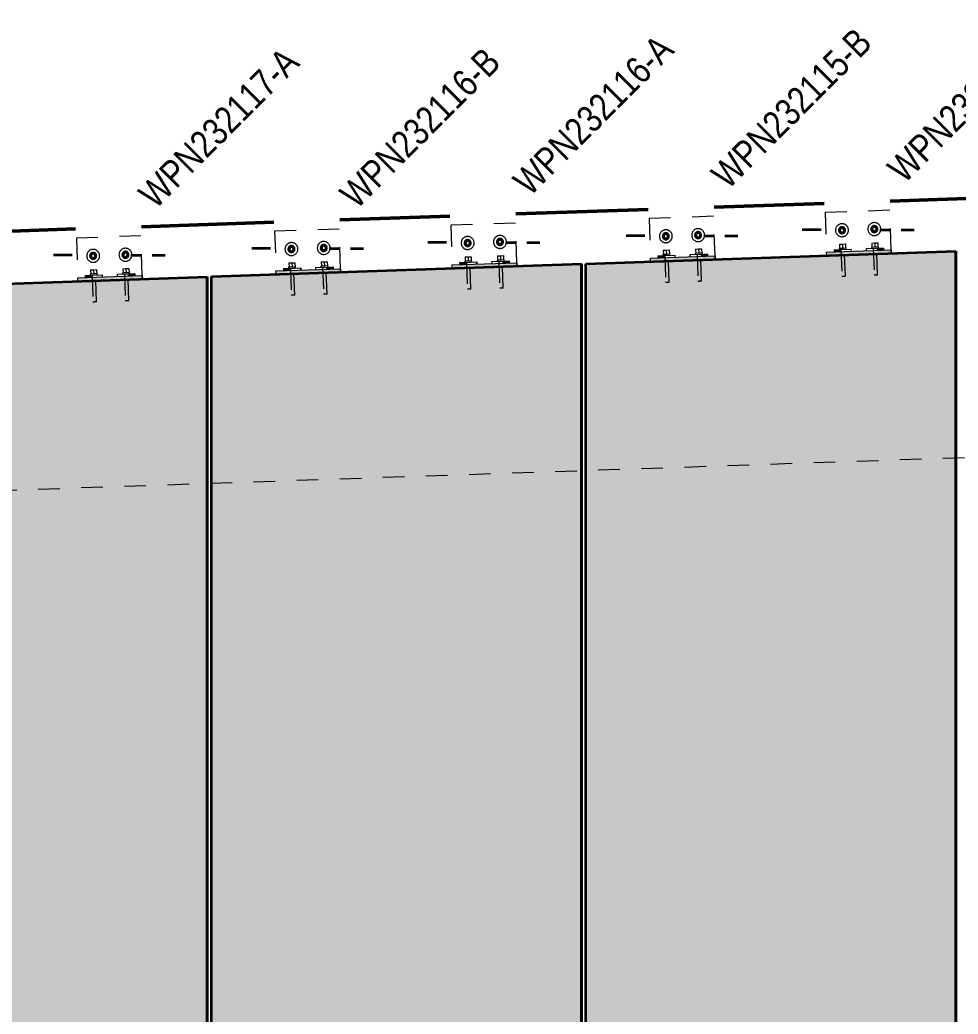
# Model space of a CAD drawing. Header units: metres. Extents: x 0 to 31, y -509 to 23.
# Drawn here: x 23.282 to 27.635, y 17.339 to 21.951 of the extents above; entities that cross this region are included whole.
import ezdxf

# ---------------------------------------------------------------- set-up
doc = ezdxf.new("R2010")
doc.units = ezdxf.units.M
doc.linetypes.add('JacobsDash', pattern=[0.0045, 0.003, -0.0015])
for name, color, linetype, lineweight in [('A-DETL', 7, 'Continuous', 13), ('A-GENM', 7, 'Continuous', 35), ('S-BEAM', 7, 'Continuous', 50), ('S-FNDN', 7, 'Continuous', 50), ('S-FNDN-IDEN', 7, 'Continuous', 18), ('S-FSTN', 7, 'Continuous', 18)]:
    doc.layers.add(name, color=color, linetype=linetype, lineweight=lineweight)
doc.styles.add('Arial Narrow_2', font='ARIALN.TTF', dxfattribs={"height": 0.125})

# ---------------------------------------------------------------- blocks, each defined once
blk = doc.blocks.new('BR08_20_GEN_WPC_PrecastPanel_Wall__4point - BR08_20_GEN_WPC_PrecastPanel_Wall__4point-8424372-DRG-2873191 - ELEVATION - FASCIA PANEL AT ABUTMENT A1')
at = {"layer": 'A-GENM', "true_color": 0xc0c0c0}
blk.add_hatch(color=9, dxfattribs=at).paths.add_polyline_path([(1107.1529, 14.5935), (1108.8698, 14.6504), (1108.8699, 20.819), (1107.1529, 20.7602), (1107.1529, 15.1994)])
at = {"layer": 'A-GENM'}
for p, q in [((1107.1529, 20.7602), (1108.8699, 20.819)), ((1108.8699, 20.819), (1108.8698, 14.6504)), ((1108.87, 20.819), (1108.8699, 20.819)), ((1108.87, 14.6504), (1108.87, 20.819)), ((1107.1529, 14.5935), (1107.1529, 20.7602))]:
    blk.add_line(p, q, dxfattribs=at)
blk = doc.blocks.new('BR08_20_GEN_WPC_PrecastPanel_Wall__4point - BR08_20_GEN_WPC_PrecastPanel_Wall__4point-8424375-DRG-2873191 - ELEVATION - FASCIA PANEL AT ABUTMENT A1')
at = {"layer": 'A-GENM', "true_color": 0xc0c0c0}
blk.add_hatch(color=9, dxfattribs=at).paths.add_polyline_path([(1104.7525, 14.5139), (1107.1325, 14.5932), (1107.1325, 20.7595), (1104.7525, 20.6781), (1104.7525, 15.1994)])
at = {"layer": 'A-GENM'}
for p, q in [((1104.7525, 20.6781), (1107.1325, 20.7595)), ((1107.1325, 14.5932), (1107.1325, 20.7595)), ((1107.1325, 20.7595), (1107.1325, 20.7595)), ((1107.1325, 20.7595), (1107.1325, 14.5932))]:
    blk.add_line(p, q, dxfattribs=at)
blk = doc.blocks.new('BR08_20_GEN_WPC_PrecastPanel_Wall__4point - BR08_20_GEN_WPC_PrecastPanel_Wall__4point-8424373-DRG-2873191 - ELEVATION - FASCIA PANEL AT ABUTMENT A1')
at = {"layer": 'A-GENM', "true_color": 0xc0c0c0}
blk.add_hatch(color=9, dxfattribs=at).paths.add_polyline_path([(1108.8899, 14.6511), (1110.6069, 14.7079), (1110.6069, 20.8784), (1108.8899, 20.8197), (1108.8899, 15.1994)])
at = {"layer": 'A-GENM'}
for p, q in [((1108.8899, 20.8197), (1110.6069, 20.8784)), ((1110.6069, 14.7079), (1110.6069, 20.8784)), ((1110.6069, 20.8784), (1110.6069, 20.8784)), ((1110.6069, 20.8784), (1110.6069, 14.7079)), ((1108.8899, 14.6511), (1108.8899, 20.8197))]:
    blk.add_line(p, q, dxfattribs=at)
blk = doc.blocks.new('30_SFD_XSO_GeometryDataPoint_xyz_CS - 30_SFD_XSO_GeometryDataPoint_xyz_CS-4773378-DRG-2873191 - ELEVATION - FASCIA PANEL AT ABUTMENT A1')
at = {"layer": 'S-FNDN', "lineweight": 35}
for p, q in [((1102.6259, 20.7264), (1102.5391, 20.7264)), ((1102.899, 20.7264), (1102.9494, 20.7264)), ((1102.9976, 20.7264), (1103.0576, 20.7264))]:
    blk.add_line(p, q, dxfattribs=at)
blk = doc.blocks.new('20_BR04_Wall_Panel_Bracket_Connection - 20_BR04_Wall_Panel_Bracket_Connection-V6-DRG-2873191 - ELEVATION - FASCIA PANEL AT ABUTMENT A1')
at = {"layer": 'S-FSTN', "linetype": 'JacobsDash', "lineweight": 9, "true_color": 0xc0c0c0}
for points in [[(1107.6803, 20.7943), (1107.717, 20.7955), (1107.7167, 20.8055), (1107.6913, 20.8047), (1107.686, 20.7989), (1107.6833, 20.7967)], [(1107.4527, 20.7705), (1107.7525, 20.7807), (1107.752, 20.7967), (1107.4521, 20.7865)], [(1107.4871, 20.7877), (1107.5244, 20.7889), (1107.5192, 20.7924), (1107.5117, 20.7985), (1107.4868, 20.7977), (1107.4868, 20.7967)], [(1107.7525, 20.7807), (1107.7526, 20.7807), (1107.752, 20.7967)]]:
    blk.add_hatch(color=9, dxfattribs=at).paths.add_polyline_path(points)
at = {"layer": 'S-FSTN', "linetype": 'JacobsDash', "lineweight": 9}
for p, q in [((1107.7458, 20.9806), (1107.446, 20.9704)), ((1107.446, 20.9704), (1107.4523, 20.7865)), ((1107.7521, 20.7967), (1107.7458, 20.9806)), ((1107.7458, 20.9806), (1107.7459, 20.9806)), ((1107.5239, 20.9181), (1107.5239, 20.9181)), ((1107.5241, 20.8961), (1107.5239, 20.8961)), ((1107.6738, 20.9232), (1107.6738, 20.9232)), ((1107.674, 20.9012), (1107.6738, 20.9012)), ((1107.5239, 20.8801), (1107.5241, 20.8801)), ((1107.5239, 20.8581), (1107.5239, 20.8581)), ((1107.6738, 20.8852), (1107.674, 20.8852)), ((1107.6738, 20.8632), (1107.6738, 20.8632)), ((1107.5122, 20.7985), (1107.5668, 20.8004)), ((1107.5668, 20.8004), (1107.5668, 20.8004)), ((1107.5671, 20.7904), (1107.5668, 20.8004)), ((1107.5668, 20.8004), (1107.5672, 20.7904)), ((1107.6367, 20.8028), (1107.6917, 20.8047)), ((1107.6371, 20.7928), (1107.6367, 20.8028)), ((1107.7167, 20.8055), (1107.7171, 20.7955)), ((1107.752, 20.7967), (1107.7521, 20.7967)), ((1107.7521, 20.7967), (1107.752, 20.7967)), ((1107.7527, 20.7807), (1107.7521, 20.7967))]:
    blk.add_line(p, q, dxfattribs=at)
at = {"layer": 'S-FSTN', "lineweight": 9}
for p, q in [((1107.6917, 20.8047), (1107.7167, 20.8055)), ((1107.7167, 20.8055), (1107.717, 20.7955)), ((1107.4521, 20.7865), (1107.752, 20.7967)), ((1107.4527, 20.7705), (1107.4521, 20.7865)), ((1107.4868, 20.7977), (1107.5121, 20.7985)), ((1107.4868, 20.7977), (1107.4871, 20.7877)), ((1107.752, 20.7967), (1107.7525, 20.7807))]:
    blk.add_line(p, q, dxfattribs=at)
at = {"layer": 'S-FSTN', "linetype": 'JacobsDash', "lineweight": 9}
for centre, major_axis, start_param, end_param in [((1107.5239, 20.8881), (0, 0.03), 0.034206, 3.175799), ((1107.5239, 20.8881), (0, 0.009), 0.034206, 3.175799), ((1107.5239, 20.8881), (0, 0.008), 0.034206, 3.175799), ((1107.5241, 20.8881), (0, 0.008), 0.950683, 1.212124), ((1107.5241, 20.8881), (0, 0.008), 0.307724, 0.514484), ((1107.5239, 20.8881), (0, 0.03), 3.175799, 6.317391), ((1107.5239, 20.8881), (0, 0.009), 3.175799, 6.317391), ((1107.5239, 20.8881), (0, 0.008), 3.175799, 6.317391), ((1107.5241, 20.8881), (0, 0.008), 3.430615, 6.055592), ((1107.6738, 20.8932), (0, 0.03), 0.034206, 3.175799), ((1107.6738, 20.8932), (0, 0.009), 0.034206, 3.175799), ((1107.6738, 20.8932), (0, 0.008), 0.034206, 3.175799), ((1107.674, 20.8932), (0, 0.008), 1.747055, 1.986548), ((1107.674, 20.8932), (0, 0.008), 0.950683, 1.212124), ((1107.674, 20.8932), (0, 0.008), 0.374616, 0.740993), ((1107.6738, 20.8932), (0, 0.03), 3.175799, 6.317391), ((1107.6738, 20.8932), (0, 0.009), 3.175799, 6.317391), ((1107.6738, 20.8932), (0, 0.008), 3.175799, 6.317391), ((1107.674, 20.8932), (0, 0.008), 3.430615, 6.055592), ((1107.5241, 20.8881), (0, 0.008), 1.491628, 1.718377), ((1107.5241, 20.8881), (0, 0.008), 2.229962, 2.550839), ((1107.5241, 20.8881), (0, 0.008), 2.685709, 2.897413), ((1107.674, 20.8932), (0, 0.008), 2.460214, 2.844185)]:
    blk.add_ellipse(centre, major_axis=major_axis, ratio=1, start_param=start_param, end_param=end_param, dxfattribs=at)
blk = doc.blocks.new('20_BR04_Wall_Panel_Bracket_Connection - 20_BR04_Wall_Panel_Bracket_Connection-V7-DRG-2873191 - ELEVATION - FASCIA PANEL AT ABUTMENT A1')
at = {"layer": 'S-FSTN', "linetype": 'JacobsDash', "lineweight": 9, "true_color": 0xc0c0c0}
for points in [[(1108.2702, 20.7985), (1108.57, 20.8087), (1108.5695, 20.8247), (1108.2697, 20.8144)], [(1108.3047, 20.8156), (1108.342, 20.8169), (1108.3367, 20.8204), (1108.3292, 20.8265), (1108.3043, 20.8256), (1108.3046, 20.819)], [(1108.4979, 20.8223), (1108.5345, 20.8235), (1108.5342, 20.8335), (1108.5088, 20.8326), (1108.5035, 20.8269), (1108.4989, 20.8231)], [(1108.57, 20.8087), (1108.5701, 20.8087), (1108.5697, 20.819)]]:
    blk.add_hatch(color=9, dxfattribs=at).paths.add_polyline_path(points)
at = {"layer": 'S-FSTN', "linetype": 'JacobsDash', "lineweight": 9}
for p, q in [((1108.5634, 21.0086), (1108.2635, 20.9983)), ((1108.2635, 20.9983), (1108.2698, 20.8144)), ((1108.5697, 20.8247), (1108.5634, 21.0086)), ((1108.5634, 21.0086), (1108.5634, 21.0086)), ((1108.3414, 20.9461), (1108.3414, 20.9461)), ((1108.4913, 20.9512), (1108.4913, 20.9512)), ((1108.3416, 20.9241), (1108.3414, 20.9241)), ((1108.3414, 20.9081), (1108.3416, 20.9081)), ((1108.4915, 20.9292), (1108.4913, 20.9292)), ((1108.4913, 20.9132), (1108.4915, 20.9132)), ((1108.3414, 20.8861), (1108.3414, 20.8861)), ((1108.4913, 20.8912), (1108.4913, 20.8912)), ((1108.3297, 20.8265), (1108.3843, 20.8284)), ((1108.3843, 20.8284), (1108.3844, 20.8284)), ((1108.3846, 20.8184), (1108.3843, 20.8284)), ((1108.3844, 20.8284), (1108.3847, 20.8184)), ((1108.4542, 20.8308), (1108.5092, 20.8326)), ((1108.4546, 20.8208), (1108.4542, 20.8308)), ((1108.5343, 20.8335), (1108.5346, 20.8235)), ((1108.5695, 20.8247), (1108.5697, 20.8247)), ((1108.5697, 20.8247), (1108.5695, 20.8247)), ((1108.5702, 20.8087), (1108.5697, 20.8247))]:
    blk.add_line(p, q, dxfattribs=at)
at = {"layer": 'S-FSTN', "lineweight": 9}
for p, q in [((1108.2697, 20.8144), (1108.5695, 20.8247)), ((1108.2702, 20.7985), (1108.2697, 20.8144)), ((1108.3043, 20.8256), (1108.3297, 20.8265)), ((1108.3043, 20.8256), (1108.3047, 20.8156)), ((1108.5092, 20.8326), (1108.5342, 20.8335)), ((1108.5342, 20.8335), (1108.5345, 20.8235)), ((1108.5695, 20.8247), (1108.57, 20.8087))]:
    blk.add_line(p, q, dxfattribs=at)
at = {"layer": 'S-FSTN', "linetype": 'JacobsDash', "lineweight": 9}
for centre, major_axis, start_param, end_param in [((1108.3414, 20.9161), (0, 0.03), 0.034206, 3.175799), ((1108.3414, 20.9161), (0, 0.03), 3.175799, 6.317391), ((1108.4913, 20.9212), (0, 0.03), 0.034206, 3.175799), ((1108.4913, 20.9212), (0, 0.03), 3.175799, 6.317391), ((1108.3414, 20.9161), (0, 0.009), 0.034206, 3.175799), ((1108.3414, 20.9161), (0, 0.008), 0.034206, 3.175799), ((1108.3416, 20.9161), (0, 0.008), 1.491628, 1.718377), ((1108.3416, 20.9161), (0, 0.008), 0.950683, 1.212124), ((1108.3416, 20.9161), (0, 0.008), 2.229962, 2.550839), ((1108.3416, 20.9161), (0, 0.008), 0.307724, 0.514484), ((1108.3416, 20.9161), (0, 0.008), 2.685709, 2.897413), ((1108.3414, 20.9161), (0, 0.009), 3.175799, 6.317391), ((1108.3414, 20.9161), (0, 0.008), 3.175799, 6.317391), ((1108.3416, 20.9161), (0, 0.008), 3.430615, 6.055592), ((1108.4913, 20.9212), (0, 0.009), 0.034206, 3.175799), ((1108.4913, 20.9212), (0, 0.008), 0.034206, 3.175799), ((1108.4915, 20.9212), (0, 0.008), 1.747055, 1.986548), ((1108.4915, 20.9212), (0, 0.008), 0.950683, 1.212124), ((1108.4915, 20.9212), (0, 0.008), 0.374616, 0.740993), ((1108.4915, 20.9212), (0, 0.008), 2.460214, 2.844185), ((1108.4913, 20.9212), (0, 0.009), 3.175799, 6.317391), ((1108.4913, 20.9212), (0, 0.008), 3.175799, 6.317391), ((1108.4915, 20.9212), (0, 0.008), 3.430615, 6.055592)]:
    blk.add_ellipse(centre, major_axis=major_axis, ratio=1, start_param=start_param, end_param=end_param, dxfattribs=at)
blk = doc.blocks.new('Anchor Bolt -HAB - HAB H16 x 165-V17-DRG-2873191 - ELEVATION - FASCIA PANEL AT ABUTMENT A1')
at = {"layer": 'S-FSTN', "linetype": 'JacobsDash', "lineweight": 9}
for p, q in [((1107.6604, 20.8086), (1107.6606, 20.8036)), ((1107.6619, 20.8287), (1107.6759, 20.8291)), ((1107.6619, 20.8287), (1107.6626, 20.8087)), ((1107.6765, 20.8092), (1107.6626, 20.8087)), ((1107.6687, 20.8039), (1107.673, 20.6788)), ((1107.6759, 20.8291), (1107.6899, 20.8296)), ((1107.6759, 20.8291), (1107.6765, 20.8092)), ((1107.6905, 20.8096), (1107.6765, 20.8092)), ((1107.689, 20.6794), (1107.6847, 20.8044)), ((1107.6899, 20.8296), (1107.6905, 20.8096)), ((1107.6929, 20.8047), (1107.6927, 20.8097))]:
    blk.add_line(p, q, dxfattribs=at)
for centre, major_axis, start_param, end_param in [((1107.6766, 20.8092), (0.0161, 0.0006), 2.618873, 3.141593), ((1107.6766, 20.8092), (0.0161, 0.0006), 1.571675, 1.781115), ((1107.6766, 20.8092), (0.0161, 0.0006), 1.362236, 1.571675), ((1107.6766, 20.8092), (0.0161, 0.0006), 0.000879, 0.524477), ((1107.681, 20.6791), (0.008, 0.00027), 0.000879, 3.141593)]:
    blk.add_ellipse(centre, major_axis=major_axis, ratio=0.00003, start_param=start_param, end_param=end_param, dxfattribs=at)
blk = doc.blocks.new('Anchor Bolt -HAB - HAB H16 x 85-V18-DRG-2873191 - ELEVATION - FASCIA PANEL AT ABUTMENT A1')
at = {"layer": 'S-FSTN', "linetype": 'JacobsDash', "lineweight": 9}
for p, q in [((1107.6732, 20.9094), (1107.6595, 20.9008)), ((1107.6595, 20.9008), (1107.66, 20.8847)), ((1107.6875, 20.9018), (1107.6732, 20.9094)), ((1107.6738, 20.9094), (1107.6738, 20.9094)), ((1107.688, 20.8856), (1107.6875, 20.9018)), ((1107.66, 20.8847), (1107.6743, 20.8771)), ((1107.6738, 20.8771), (1107.6738, 20.8771)), ((1107.6743, 20.8771), (1107.688, 20.8856))]:
    blk.add_line(p, q, dxfattribs=at)
for start_param, end_param in [(1.091262, 1.605002), (1.605002, 2.118736), (0.043187, 1.072424), (0.808849, 0.819604), (0.540432, 0.557805), (0.296005, 0.308004), (5.270194, 6.312152), (6.041286, 6.055592), (5.793792, 5.813314), (5.531993, 5.547403), (4.746595, 5.264997), (4.228193, 4.746595), (2.137421, 3.168473), (2.3904, 2.401316), (2.6522, 2.669702), (2.901733, 2.913999), (3.181946, 4.222996), (3.437598, 3.452061), (3.679774, 3.699397), (3.94563, 3.961197)]:
    blk.add_ellipse((1107.6738, 20.8932), major_axis=(0, 0.0162), ratio=1, start_param=start_param, end_param=end_param, dxfattribs=at)
blk = doc.blocks.new('Anchor Bolt -HAB - HAB H16 x 85-V19-DRG-2873191 - ELEVATION - FASCIA PANEL AT ABUTMENT A1')
at = {"layer": 'S-FSTN', "linetype": 'JacobsDash', "lineweight": 9}
for p, q in [((1107.5233, 20.9043), (1107.5096, 20.8957)), ((1107.5096, 20.8957), (1107.5101, 20.8796)), ((1107.5375, 20.8967), (1107.5233, 20.9043)), ((1107.5239, 20.9043), (1107.5239, 20.9043)), ((1107.5381, 20.8805), (1107.5375, 20.8967)), ((1107.5101, 20.8796), (1107.5244, 20.872)), ((1107.5239, 20.872), (1107.5239, 20.872)), ((1107.5244, 20.872), (1107.5381, 20.8805))]:
    blk.add_line(p, q, dxfattribs=at)
for start_param, end_param in [(1.092302, 1.605002), (0.043197, 1.072427), (0.80886, 0.819604), (0.540376, 0.557805), (5.270194, 6.31216), (6.041445, 6.055592), (5.793792, 5.813255), (5.531993, 5.547406), (4.746595, 5.270194), (1.605002, 2.117702), (2.137418, 3.168468), (2.3904, 2.401302), (2.6522, 2.669731), (2.901678, 2.913999), (3.181943, 4.222996), (3.437598, 3.452012), (3.679804, 3.699397), (3.945621, 3.961197), (4.2277, 4.746595)]:
    blk.add_ellipse((1107.5239, 20.8881), major_axis=(0, 0.0162), ratio=1, start_param=start_param, end_param=end_param, dxfattribs=at)
blk = doc.blocks.new('Anchor Bolt -HAB - HAB H16 x 85-V20-DRG-2873191 - ELEVATION - FASCIA PANEL AT ABUTMENT A1')
at = {"layer": 'S-FSTN', "linetype": 'JacobsDash', "lineweight": 9}
for p, q in [((1108.3408, 20.9322), (1108.3271, 20.9237)), ((1108.3271, 20.9237), (1108.3277, 20.9075)), ((1108.3277, 20.9075), (1108.3419, 20.8999)), ((1108.3551, 20.9246), (1108.3408, 20.9322)), ((1108.3414, 20.9322), (1108.3414, 20.9322)), ((1108.3414, 20.8999), (1108.3414, 20.8999)), ((1108.3419, 20.8999), (1108.3556, 20.9085)), ((1108.3556, 20.9085), (1108.3551, 20.9246))]:
    blk.add_line(p, q, dxfattribs=at)
for start_param, end_param in [(1.092302, 1.605002), (1.605002, 2.117702), (0.043197, 1.072427), (2.137418, 3.168468), (0.80886, 0.819604), (2.3904, 2.401302), (0.540376, 0.557805), (2.6522, 2.669731), (0.296005, 0.308171), (2.901678, 2.913999), (5.270194, 6.31216), (3.181943, 4.222996), (6.041445, 6.055592), (3.437598, 3.452012), (5.793792, 5.813255), (3.679804, 3.699397), (5.531993, 5.547406), (3.945621, 3.961197), (4.746595, 5.270194), (4.2277, 4.746595)]:
    blk.add_ellipse((1108.3414, 20.9161), major_axis=(0, 0.0162), ratio=1, start_param=start_param, end_param=end_param, dxfattribs=at)
blk = doc.blocks.new('20_BR04_Wall_Panel_Bracket_Connection - 20_BR04_Wall_Panel_Bracket_Connection-V21-DRG-2873191 - ELEVATION - FASCIA PANEL AT ABUTMENT A1')
at = {"layer": 'S-FSTN', "linetype": 'JacobsDash', "lineweight": 9, "true_color": 0xc0c0c0}
for points in [[(1105.0523, 20.6884), (1105.3521, 20.6986), (1105.3516, 20.7146), (1105.0518, 20.7044)], [(1105.0867, 20.7056), (1105.1241, 20.7068), (1105.1187, 20.7103), (1105.1113, 20.7164), (1105.0864, 20.7155), (1105.0864, 20.7146)], [(1105.28, 20.7122), (1105.3166, 20.7134), (1105.3163, 20.7234), (1105.2908, 20.7225), (1105.2855, 20.7167), (1105.2829, 20.7146)]]:
    blk.add_hatch(color=9, dxfattribs=at).paths.add_polyline_path(points)
at = {"layer": 'S-FSTN', "linetype": 'JacobsDash', "lineweight": 9}
for p, q in [((1105.3454, 20.8985), (1105.0455, 20.8882)), ((1105.3516, 20.7146), (1105.3454, 20.8985)), ((1105.0455, 20.8882), (1105.0518, 20.7044)), ((1105.1234, 20.836), (1105.1234, 20.836)), ((1105.1235, 20.814), (1105.1234, 20.814)), ((1105.2733, 20.8411), (1105.2733, 20.8411)), ((1105.2734, 20.8191), (1105.2733, 20.8191)), ((1105.2733, 20.8031), (1105.2734, 20.8031)), ((1105.1234, 20.798), (1105.1235, 20.798)), ((1105.1234, 20.776), (1105.1234, 20.776)), ((1105.2733, 20.7811), (1105.2733, 20.7811)), ((1105.1118, 20.7164), (1105.1664, 20.7183)), ((1105.1667, 20.7083), (1105.1664, 20.7183)), ((1105.2363, 20.7207), (1105.2912, 20.7226)), ((1105.2367, 20.7107), (1105.2363, 20.7207)), ((1105.3522, 20.6986), (1105.3516, 20.7146))]:
    blk.add_line(p, q, dxfattribs=at)
at = {"layer": 'S-FSTN', "lineweight": 9}
for p, q in [((1105.0518, 20.7044), (1105.3516, 20.7146)), ((1105.0864, 20.7155), (1105.1117, 20.7164)), ((1105.0864, 20.7155), (1105.0867, 20.7056)), ((1105.2913, 20.7226), (1105.3163, 20.7234)), ((1105.3163, 20.7234), (1105.3166, 20.7134)), ((1105.3516, 20.7146), (1105.3521, 20.6986)), ((1105.0523, 20.6884), (1105.0518, 20.7044))]:
    blk.add_line(p, q, dxfattribs=at)
at = {"layer": 'S-FSTN', "linetype": 'JacobsDash', "lineweight": 9}
for centre, major_axis, start_param, end_param in [((1105.1234, 20.806), (0, 0.03), 0.034193, 3.175785), ((1105.1234, 20.806), (0, 0.009), 0.034193, 3.175785), ((1105.1234, 20.806), (0, 0.008), 0.034193, 3.175785), ((1105.1235, 20.806), (0, 0.008), 1.399369, 1.810609), ((1105.1235, 20.806), (0, 0.008), 1.08139, 1.293576), ((1105.1234, 20.806), (0, 0.03), 3.175785, 6.317378), ((1105.1234, 20.806), (0, 0.009), 3.175785, 6.317378), ((1105.1234, 20.806), (0, 0.008), 3.175785, 6.317378), ((1105.1235, 20.806), (0, 0.008), 4.222983, 5.27018), ((1105.2733, 20.8111), (0, 0.03), 0.034193, 3.175785), ((1105.2733, 20.8111), (0, 0.009), 0.034193, 3.175785), ((1105.2733, 20.8111), (0, 0.008), 0.034193, 3.175785), ((1105.2734, 20.8111), (0, 0.008), 1.658757, 2.07482), ((1105.2734, 20.8111), (0, 0.008), 1.08139, 1.293576), ((1105.2733, 20.8111), (0, 0.03), 3.175785, 6.317378), ((1105.2733, 20.8111), (0, 0.009), 3.175785, 6.317378), ((1105.2733, 20.8111), (0, 0.008), 3.175785, 6.317378), ((1105.2734, 20.8111), (0, 0.008), 4.222983, 5.27018)]:
    blk.add_ellipse(centre, major_axis=major_axis, ratio=1, start_param=start_param, end_param=end_param, dxfattribs=at)
blk = doc.blocks.new('Anchor Bolt -HAB - HAB H16 x 165-V22-DRG-2873191 - ELEVATION - FASCIA PANEL AT ABUTMENT A1')
at = {"layer": 'S-FSTN', "linetype": 'JacobsDash', "lineweight": 9}
for p, q in [((1105.26, 20.7265), (1105.2602, 20.7215)), ((1105.2615, 20.7465), (1105.2754, 20.747)), ((1105.2615, 20.7465), (1105.2622, 20.7266)), ((1105.2761, 20.727), (1105.2622, 20.7266)), ((1105.2683, 20.7218), (1105.2726, 20.5967)), ((1105.2754, 20.747), (1105.2894, 20.7475)), ((1105.2754, 20.747), (1105.2761, 20.727)), ((1105.2901, 20.7275), (1105.2761, 20.727)), ((1105.2886, 20.5973), (1105.2843, 20.7223)), ((1105.2894, 20.7475), (1105.2901, 20.7275)), ((1105.2925, 20.7226), (1105.2923, 20.7276))]:
    blk.add_line(p, q, dxfattribs=at)
for centre, major_axis, start_param, end_param in [((1105.2761, 20.727), (0.0161, 0.0006), 2.618326, 3.141593), ((1105.2761, 20.727), (0.0161, 0.0006), 1.571129, 1.780568), ((1105.2761, 20.727), (0.0161, 0.0006), 1.361689, 1.571129), ((1105.2761, 20.727), (0.0161, 0.0006), 0.000333, 0.523931), ((1105.2806, 20.597), (0.008, 0.00027), 0.000333, 3.141593)]:
    blk.add_ellipse(centre, major_axis=major_axis, ratio=0.000011, start_param=start_param, end_param=end_param, dxfattribs=at)
blk = doc.blocks.new('Anchor Bolt -HAB - HAB H16 x 85-V23-DRG-2873191 - ELEVATION - FASCIA PANEL AT ABUTMENT A1')
at = {"layer": 'S-FSTN', "linetype": 'JacobsDash', "lineweight": 9}
for p, q in [((1105.2727, 20.8273), (1105.259, 20.8187)), ((1105.259, 20.8187), (1105.2596, 20.8026)), ((1105.2596, 20.8026), (1105.2738, 20.795)), ((1105.287, 20.8197), (1105.2727, 20.8273)), ((1105.2733, 20.8273), (1105.2733, 20.8273)), ((1105.2738, 20.795), (1105.2875, 20.8035)), ((1105.2875, 20.8035), (1105.287, 20.8197)), ((1105.2733, 20.795), (1105.2733, 20.795))]:
    blk.add_line(p, q, dxfattribs=at)
for start_param, end_param in [(1.089646, 1.604989), (1.604989, 2.120327), (0.042292, 1.073293), (2.136624, 3.16911), (0.807333, 0.819591), (2.390387, 2.402696), (0.539731, 0.557791), (0.295992, 0.308729), (5.277262, 6.311487), (3.182815, 4.215962), (6.041868, 6.055579), (5.793779, 5.812689), (3.947121, 3.961183), (4.746582, 5.263212), (4.229951, 4.746582), (2.652186, 2.6703), (2.901123, 2.913986), (3.437585, 3.451312), (3.680449, 3.699384)]:
    blk.add_ellipse((1105.2733, 20.8111), major_axis=(0, 0.0162), ratio=1, start_param=start_param, end_param=end_param, dxfattribs=at)
blk = doc.blocks.new('Anchor Bolt -HAB - HAB H16 x 85-V24-DRG-2873191 - ELEVATION - FASCIA PANEL AT ABUTMENT A1')
at = {"layer": 'S-FSTN', "linetype": 'JacobsDash', "lineweight": 9}
for p, q in [((1105.1228, 20.8221), (1105.1091, 20.8136)), ((1105.1091, 20.8136), (1105.1097, 20.7974)), ((1105.1371, 20.8146), (1105.1228, 20.8221)), ((1105.1234, 20.8222), (1105.1234, 20.8222)), ((1105.1376, 20.7984), (1105.1371, 20.8146)), ((1105.1097, 20.7974), (1105.1239, 20.7899)), ((1105.1234, 20.7898), (1105.1234, 20.7898)), ((1105.1239, 20.7899), (1105.1376, 20.7984))]:
    blk.add_line(p, q, dxfattribs=at)
for start_param, end_param in [(1.090517, 1.604989), (1.604989, 2.119461), (0.042301, 1.073295), (0.807342, 0.819591), (0.539673, 0.557791), (0.295992, 0.308893), (5.277264, 6.311496), (6.042029, 6.055579), (5.793779, 5.812631), (5.53198, 5.546), (4.746582, 5.263876), (4.22929, 4.746582), (2.136622, 3.169105), (2.390387, 2.402683), (2.652186, 2.670329), (2.901069, 2.913986), (3.182812, 4.21596), (3.437585, 3.451261), (3.680479, 3.699384), (3.947111, 3.961183)]:
    blk.add_ellipse((1105.1234, 20.806), major_axis=(0, 0.0162), ratio=1, start_param=start_param, end_param=end_param, dxfattribs=at)
blk = doc.blocks.new('20_BR04_Wall_Panel_Bracket_Connection - 20_BR04_Wall_Panel_Bracket_Connection-V29-DRG-2873191 - ELEVATION - FASCIA PANEL AT ABUTMENT A1')
at = {"layer": 'S-FSTN', "linetype": 'JacobsDash', "lineweight": 9, "true_color": 0xc0c0c0}
for points in [[(1109.1897, 20.8299), (1109.4895, 20.8402), (1109.489, 20.8562), (1109.1891, 20.8459)], [(1109.2241, 20.8471), (1109.2614, 20.8484), (1109.2561, 20.8519), (1109.2486, 20.8579), (1109.2238, 20.8571), (1109.2238, 20.8562)], [(1109.4173, 20.8537), (1109.454, 20.855), (1109.4537, 20.8649), (1109.4282, 20.8641), (1109.4229, 20.8582), (1109.4203, 20.8562)]]:
    blk.add_hatch(color=9, dxfattribs=at).paths.add_polyline_path(points)
at = {"layer": 'S-FSTN', "linetype": 'JacobsDash', "lineweight": 9}
for p, q in [((1109.4827, 21.04), (1109.1829, 21.0298)), ((1109.1829, 21.0298), (1109.1892, 20.8459)), ((1109.489, 20.8562), (1109.4827, 21.04)), ((1109.2608, 20.9775), (1109.2608, 20.9775)), ((1109.2608, 20.9555), (1109.2608, 20.9555)), ((1109.2608, 20.9395), (1109.2608, 20.9395)), ((1109.4107, 20.9827), (1109.4107, 20.9827)), ((1109.4108, 20.9607), (1109.4107, 20.9607)), ((1109.4107, 20.9447), (1109.4108, 20.9447)), ((1109.2608, 20.9175), (1109.2608, 20.9175)), ((1109.4107, 20.9227), (1109.4107, 20.9227)), ((1109.2492, 20.858), (1109.3037, 20.8598)), ((1109.3041, 20.8498), (1109.3037, 20.8598)), ((1109.3737, 20.8622), (1109.4286, 20.8641)), ((1109.374, 20.8522), (1109.3737, 20.8622)), ((1109.4896, 20.8402), (1109.489, 20.8562))]:
    blk.add_line(p, q, dxfattribs=at)
at = {"layer": 'S-FSTN', "lineweight": 9}
for p, q in [((1109.1891, 20.8459), (1109.489, 20.8562)), ((1109.1897, 20.8299), (1109.1891, 20.8459)), ((1109.2238, 20.8571), (1109.2491, 20.858)), ((1109.2238, 20.8571), (1109.2241, 20.8471)), ((1109.4287, 20.8641), (1109.4537, 20.8649)), ((1109.4537, 20.8649), (1109.454, 20.855)), ((1109.489, 20.8562), (1109.4895, 20.8402))]:
    blk.add_line(p, q, dxfattribs=at)
at = {"layer": 'S-FSTN', "linetype": 'JacobsDash', "lineweight": 9}
for centre, major_axis, start_param, end_param in [((1109.2608, 20.9475), (0, 0.03), 0.03419, 3.175782), ((1109.2608, 20.9475), (0, 0.009), 0.03419, 3.175782), ((1109.2608, 20.9475), (0, 0.008), 0.03419, 3.175782), ((1109.2608, 20.9475), (0, 0.008), 1.399366, 1.810606), ((1109.2608, 20.9475), (0, 0.008), 1.081387, 1.293573), ((1109.2608, 20.9475), (0, 0.03), 3.175782, 6.317375), ((1109.2608, 20.9475), (0, 0.009), 3.175782, 6.317375), ((1109.2608, 20.9475), (0, 0.008), 3.175782, 6.317375), ((1109.2608, 20.9475), (0, 0.008), 4.22298, 5.270178), ((1109.4107, 20.9527), (0, 0.03), 0.03419, 3.175782), ((1109.4107, 20.9527), (0, 0.009), 0.03419, 3.175782), ((1109.4107, 20.9527), (0, 0.008), 0.03419, 3.175782), ((1109.4108, 20.9527), (0, 0.008), 1.658754, 2.074817), ((1109.4108, 20.9527), (0, 0.008), 1.081387, 1.293573), ((1109.4107, 20.9527), (0, 0.03), 3.175782, 6.317375), ((1109.4107, 20.9527), (0, 0.009), 3.175782, 6.317375), ((1109.4107, 20.9527), (0, 0.008), 3.175782, 6.317375), ((1109.4108, 20.9527), (0, 0.008), 4.22298, 5.270178)]:
    blk.add_ellipse(centre, major_axis=major_axis, ratio=1, start_param=start_param, end_param=end_param, dxfattribs=at)
blk = doc.blocks.new('Anchor Bolt -HAB - HAB H16 x 165-V30-DRG-2873191 - ELEVATION - FASCIA PANEL AT ABUTMENT A1')
at = {"layer": 'S-FSTN', "linetype": 'JacobsDash', "lineweight": 9}
for p, q in [((1109.3974, 20.868), (1109.3975, 20.863)), ((1109.3989, 20.8881), (1109.4128, 20.8886)), ((1109.3989, 20.8881), (1109.3995, 20.8681)), ((1109.4135, 20.8686), (1109.3995, 20.8681)), ((1109.4057, 20.8632), (1109.41, 20.7383)), ((1109.4128, 20.8886), (1109.4268, 20.889)), ((1109.4128, 20.8886), (1109.4135, 20.8686)), ((1109.4275, 20.8691), (1109.4135, 20.8686)), ((1109.426, 20.7388), (1109.4217, 20.8639)), ((1109.4268, 20.889), (1109.4275, 20.8691)), ((1109.4298, 20.8641), (1109.4297, 20.8691))]:
    blk.add_line(p, q, dxfattribs=at)
for centre, major_axis, start_param, end_param in [((1109.4135, 20.8686), (0.0161, 0.0006), 2.618326, 3.141593), ((1109.4135, 20.8686), (0.0161, 0.0006), 1.571129, 1.780568), ((1109.4135, 20.8686), (0.0161, 0.0006), 1.361689, 1.571129), ((1109.4135, 20.8686), (0.0161, 0.0006), 0.000333, 0.523931), ((1109.418, 20.7385), (0.008, 0.00027), 0.000333, 3.141593)]:
    blk.add_ellipse(centre, major_axis=major_axis, ratio=0.000011, start_param=start_param, end_param=end_param, dxfattribs=at)
blk = doc.blocks.new('Anchor Bolt -HAB - HAB H16 x 85-V31-DRG-2873191 - ELEVATION - FASCIA PANEL AT ABUTMENT A1')
at = {"layer": 'S-FSTN', "linetype": 'JacobsDash', "lineweight": 9}
for p, q in [((1109.4101, 20.9688), (1109.3964, 20.9603)), ((1109.3964, 20.9603), (1109.397, 20.9441)), ((1109.397, 20.9441), (1109.4112, 20.9365)), ((1109.4244, 20.9612), (1109.4101, 20.9688)), ((1109.4107, 20.9688), (1109.4107, 20.9688)), ((1109.4112, 20.9365), (1109.4249, 20.9451)), ((1109.4249, 20.9451), (1109.4244, 20.9612)), ((1109.4107, 20.9365), (1109.4107, 20.9365))]:
    blk.add_line(p, q, dxfattribs=at)
for start_param, end_param in [(1.089644, 1.604986), (1.604986, 2.120324), (0.042289, 1.07329), (2.136622, 3.169107), (0.80733, 0.819588), (2.390384, 2.402693), (0.539728, 0.557789), (2.652184, 2.670297), (0.295989, 0.308726), (5.277259, 6.311484), (3.182813, 4.215959), (6.041865, 6.055576), (5.793776, 5.812686), (3.680447, 3.699381), (5.531977, 5.545992), (3.947119, 3.961181), (4.746579, 5.263209), (4.229949, 4.746579), (2.90112, 2.913983), (3.437582, 3.451309)]:
    blk.add_ellipse((1109.4107, 20.9527), major_axis=(0, 0.0162), ratio=1, start_param=start_param, end_param=end_param, dxfattribs=at)
blk = doc.blocks.new('Anchor Bolt -HAB - HAB H16 x 85-V32-DRG-2873191 - ELEVATION - FASCIA PANEL AT ABUTMENT A1')
at = {"layer": 'S-FSTN', "linetype": 'JacobsDash', "lineweight": 9}
for p, q in [((1109.2602, 20.9637), (1109.2465, 20.9551)), ((1109.2465, 20.9551), (1109.2471, 20.939)), ((1109.2471, 20.939), (1109.2613, 20.9314)), ((1109.2745, 20.9561), (1109.2602, 20.9637)), ((1109.2608, 20.9637), (1109.2608, 20.9637)), ((1109.2613, 20.9314), (1109.275, 20.9399)), ((1109.275, 20.9399), (1109.2745, 20.9561)), ((1109.2608, 20.9314), (1109.2608, 20.9314))]:
    blk.add_line(p, q, dxfattribs=at)
for start_param, end_param in [(1.090514, 1.604986), (1.604986, 2.119458), (0.042298, 1.073293), (2.136619, 3.169102), (0.807339, 0.819588), (0.539671, 0.557789), (0.295989, 0.30889), (5.277261, 6.311493), (3.182809, 4.215957), (6.042026, 6.055576), (5.793776, 5.812628), (5.531977, 5.545998), (4.746579, 5.263874), (4.229287, 4.746579), (2.390384, 2.402681), (2.652184, 2.670326), (2.901067, 2.913983), (3.437582, 3.451258), (3.680476, 3.699381), (3.947108, 3.961181)]:
    blk.add_ellipse((1109.2608, 20.9475), major_axis=(0, 0.0162), ratio=1, start_param=start_param, end_param=end_param, dxfattribs=at)
blk = doc.blocks.new('03_SFR_ACS_Abutment_BR08_Retaining wall CS - ABUTMENT SOUTH WEST_B08-7985321-DRG-2873191 - ELEVATION - FASCIA PANEL AT ABUTMENT A1')
at = {"layer": 'A-DETL', "color": 8, "linetype": 'JacobsDash', "lineweight": 18, "true_color": 0x808080}
blk.add_line((1102.3515, 19.638), (1112.3311, 19.9791), dxfattribs=at)
at = {"layer": 'S-BEAM', "color": 252, "true_color": 0x888888}
for p, q in [((1110.3023, 21.1105), (1110.9155, 21.1314)), ((1109.4848, 21.0825), (1109.996, 21.1)), ((1107.7478, 21.0232), (1108.2591, 21.0406)), ((1108.5654, 21.0511), (1109.1785, 21.0721)), ((1106.8278, 20.9917), (1107.4416, 21.0127)), ((1105.3473, 20.9411), (1106.5217, 20.9812))]:
    blk.add_line(p, q, dxfattribs=at)

msp = doc.modelspace()

# ---------------------------------------------------------------- block references
at = {"layer": 'A-DETL', "color": 8, "linetype": 'JacobsDash', "lineweight": 18, "true_color": 0x808080}
msp.add_blockref('03_SFR_ACS_Abutment_BR08_Retaining wall CS - ABUTMENT SOUTH WEST_B08-7985321-DRG-2873191 - ELEVATION - FASCIA PANEL AT ABUTMENT A1', (-1082.9819, 0), dxfattribs=at)
at = {"layer": 'A-GENM'}
for name in ['BR08_20_GEN_WPC_PrecastPanel_Wall__4point - BR08_20_GEN_WPC_PrecastPanel_Wall__4point-8424373-DRG-2873191 - ELEVATION - FASCIA PANEL AT ABUTMENT A1', 'BR08_20_GEN_WPC_PrecastPanel_Wall__4point - BR08_20_GEN_WPC_PrecastPanel_Wall__4point-8424372-DRG-2873191 - ELEVATION - FASCIA PANEL AT ABUTMENT A1', 'BR08_20_GEN_WPC_PrecastPanel_Wall__4point - BR08_20_GEN_WPC_PrecastPanel_Wall__4point-8424375-DRG-2873191 - ELEVATION - FASCIA PANEL AT ABUTMENT A1']:
    msp.add_blockref(name, (-1082.9819, 0), dxfattribs=at)
at = {"layer": 'S-FNDN'}
for p in [(-1076.4445, 0.2236), (-1075.627, 0.2516), (-1077.3639, 0.1921), (-1079.1014, 0.1327), (-1078.1814, 0.1642)]:
    msp.add_blockref('30_SFD_XSO_GeometryDataPoint_xyz_CS - 30_SFD_XSO_GeometryDataPoint_xyz_CS-4773378-DRG-2873191 - ELEVATION - FASCIA PANEL AT ABUTMENT A1', p, dxfattribs=at)
at = {"layer": 'S-FSTN', "linetype": 'JacobsDash', "lineweight": 9}
for name, p in [('20_BR04_Wall_Panel_Bracket_Connection - 20_BR04_Wall_Panel_Bracket_Connection-V29-DRG-2873191 - ELEVATION - FASCIA PANEL AT ABUTMENT A1', (-1082.9819, 0)), ('20_BR04_Wall_Panel_Bracket_Connection - 20_BR04_Wall_Panel_Bracket_Connection-V29-DRG-2873191 - ELEVATION - FASCIA PANEL AT ABUTMENT A1', (-1082.1644, 0.028)), ('20_BR04_Wall_Panel_Bracket_Connection - 20_BR04_Wall_Panel_Bracket_Connection-V7-DRG-2873191 - ELEVATION - FASCIA PANEL AT ABUTMENT A1', (-1082.9819, 0)), ('Anchor Bolt -HAB - HAB H16 x 85-V32-DRG-2873191 - ELEVATION - FASCIA PANEL AT ABUTMENT A1', (-1082.1644, 0.028)), ('Anchor Bolt -HAB - HAB H16 x 85-V31-DRG-2873191 - ELEVATION - FASCIA PANEL AT ABUTMENT A1', (-1082.1644, 0.028)), ('20_BR04_Wall_Panel_Bracket_Connection - 20_BR04_Wall_Panel_Bracket_Connection-V21-DRG-2873191 - ELEVATION - FASCIA PANEL AT ABUTMENT A1', (-1081.5014, 0.0506)), ('20_BR04_Wall_Panel_Bracket_Connection - 20_BR04_Wall_Panel_Bracket_Connection-V6-DRG-2873191 - ELEVATION - FASCIA PANEL AT ABUTMENT A1', (-1082.9819, 0)), ('Anchor Bolt -HAB - HAB H16 x 85-V18-DRG-2873191 - ELEVATION - FASCIA PANEL AT ABUTMENT A1', (-1082.1644, 0.028)), ('Anchor Bolt -HAB - HAB H16 x 85-V32-DRG-2873191 - ELEVATION - FASCIA PANEL AT ABUTMENT A1', (-1082.9819, 0)), ('Anchor Bolt -HAB - HAB H16 x 85-V31-DRG-2873191 - ELEVATION - FASCIA PANEL AT ABUTMENT A1', (-1082.9819, 0)), ('Anchor Bolt -HAB - HAB H16 x 85-V19-DRG-2873191 - ELEVATION - FASCIA PANEL AT ABUTMENT A1', (-1082.9819, 0)), ('Anchor Bolt -HAB - HAB H16 x 85-V18-DRG-2873191 - ELEVATION - FASCIA PANEL AT ABUTMENT A1', (-1082.9819, 0)), ('Anchor Bolt -HAB - HAB H16 x 85-V20-DRG-2873191 - ELEVATION - FASCIA PANEL AT ABUTMENT A1', (-1082.9819, 0)), ('Anchor Bolt -HAB - HAB H16 x 85-V24-DRG-2873191 - ELEVATION - FASCIA PANEL AT ABUTMENT A1', (-1081.5014, 0.0506)), ('Anchor Bolt -HAB - HAB H16 x 85-V23-DRG-2873191 - ELEVATION - FASCIA PANEL AT ABUTMENT A1', (-1081.5014, 0.0506)), ('Anchor Bolt -HAB - HAB H16 x 165-V17-DRG-2873191 - ELEVATION - FASCIA PANEL AT ABUTMENT A1', (-1082.3143, 0.0228)), ('Anchor Bolt -HAB - HAB H16 x 165-V17-DRG-2873191 - ELEVATION - FASCIA PANEL AT ABUTMENT A1', (-1082.1644, 0.028)), ('Anchor Bolt -HAB - HAB H16 x 165-V30-DRG-2873191 - ELEVATION - FASCIA PANEL AT ABUTMENT A1', (-1082.9819, 0)), ('Anchor Bolt -HAB - HAB H16 x 165-V17-DRG-2873191 - ELEVATION - FASCIA PANEL AT ABUTMENT A1', (-1083.1318, -0.0051)), ('Anchor Bolt -HAB - HAB H16 x 165-V17-DRG-2873191 - ELEVATION - FASCIA PANEL AT ABUTMENT A1', (-1082.9819, 0)), ('Anchor Bolt -HAB - HAB H16 x 165-V22-DRG-2873191 - ELEVATION - FASCIA PANEL AT ABUTMENT A1', (-1081.6513, 0.0455)), ('Anchor Bolt -HAB - HAB H16 x 165-V22-DRG-2873191 - ELEVATION - FASCIA PANEL AT ABUTMENT A1', (-1081.5014, 0.0506))]:
    msp.add_blockref(name, p, dxfattribs=at)
for p, rotation in [((-1078.1769, 0.1675), 359.9998391593776), ((-1078.027, 0.1726), 359.9998391593776), ((-1078.9945, 0.1395), 359.9998391571116)]:
    msp.add_blockref('Anchor Bolt -HAB - HAB H16 x 165-V22-DRG-2873191 - ELEVATION - FASCIA PANEL AT ABUTMENT A1', p, dxfattribs=dict(at, rotation=rotation))

# ---------------------------------------------------------------- next in the draw order: texts
at = {"layer": 'S-FNDN-IDEN', "lineweight": 9, "char_height": 0.125, "attachment_point": 1, "rotation": 45, "style": 'Arial Narrow_2', "bg_fill": 3, "box_fill_scale": 1, "bg_fill_color": 256, "bg_fill_true_color": 13158600, "bg_fill_transparency": 0}
for s, insert in [('WPN232115-B', (26.4796, 21.248)), ('WPN232115-A', (27.2972, 21.2759)), ('WPN232116-A', (25.5603, 21.2165)), ('WPN232117-A', (23.8228, 21.1571)), ('WPN232116-B', (24.7565, 21.1571))]:
    msp.add_mtext(s, dxfattribs=dict(at, insert=insert))

doc.saveas('drawing.dxf')
